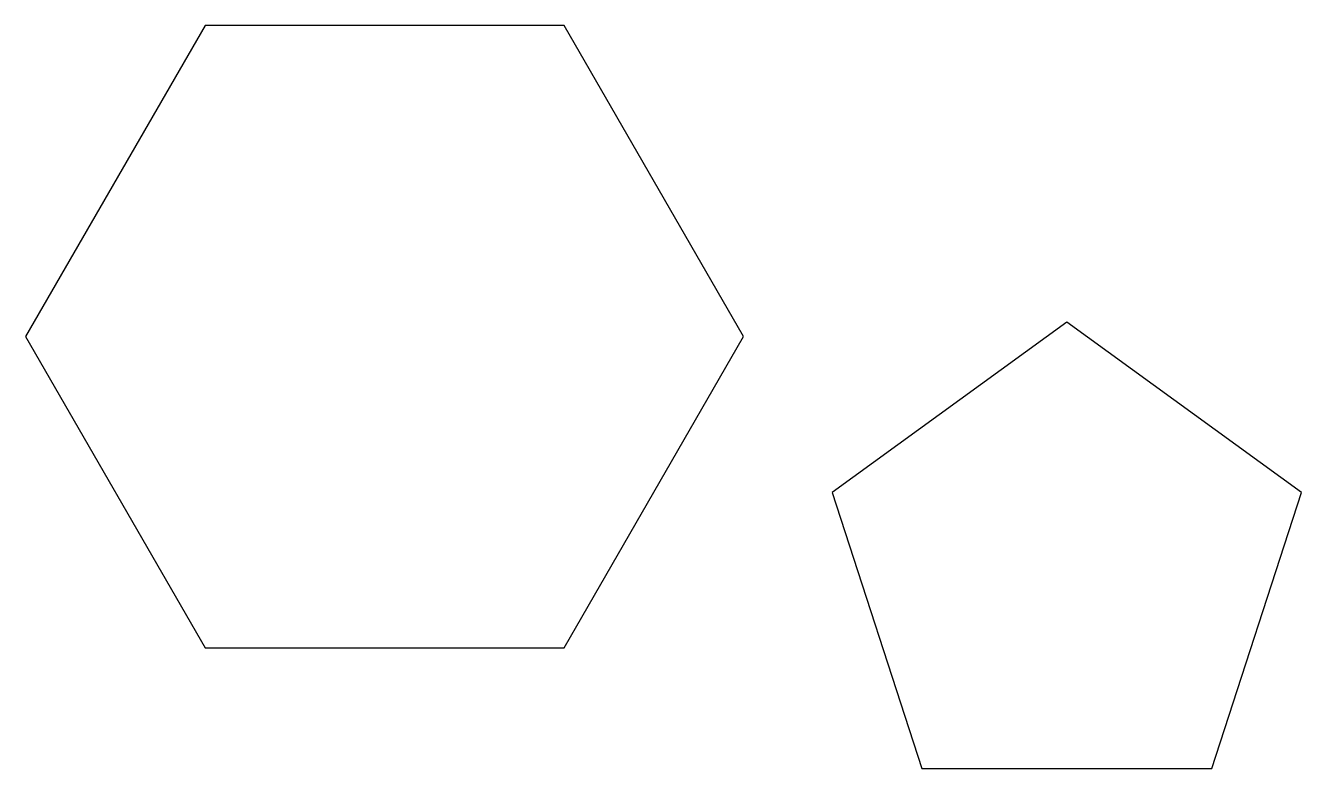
# Model space of a CAD drawing. Header units: centimetres. Extents: x 2599 to 2712, y 1545 to 1610.
import ezdxf

# ---------------------------------------------------------------- set-up
doc = ezdxf.new("R2010")
doc.units = ezdxf.units.CM

msp = doc.modelspace()

# ---------------------------------------------------------------- linework, layer by layer
for points in [[(2614.94, 1610.26), (2599.08, 1582.79), (2614.94, 1555.33), (2646.65, 1555.33), (2662.5, 1582.79), (2646.65, 1610.26)], [(2691.06, 1584.08), (2670.34, 1569.02), (2678.26, 1544.67), (2703.87, 1544.67), (2711.78, 1569.02)]]:
    msp.add_lwpolyline(points, close=True)

doc.saveas('drawing.dxf')
